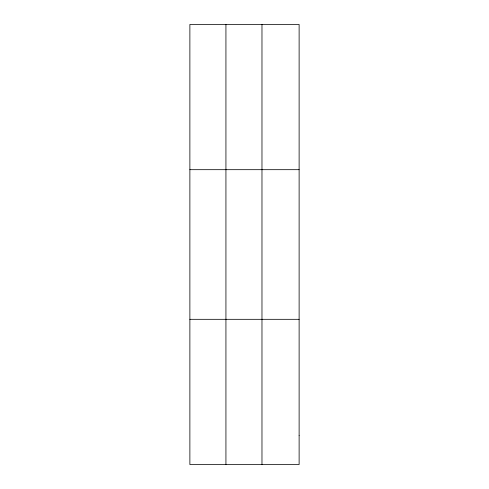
<?xml version="1.0" encoding="UTF-8"?>
<svg xmlns="http://www.w3.org/2000/svg" width="489" height="489" viewBox="0 0 489 489"><rect width="100%" height="100%" fill="white"/><g stroke="black" fill="none" stroke-linecap="round" stroke-linejoin="round"><path stroke-width="0.73" d="M225.93 24.45L225.93 464.55M261.976 24.45L261.976 464.55M189.879 169.683L299.121 169.683M189.879 319.317L299.121 319.317M299.121 435.503L299.121 464.55L189.879 464.55L189.879 24.45L299.121 24.45L299.121 435.503"/></g></svg>
